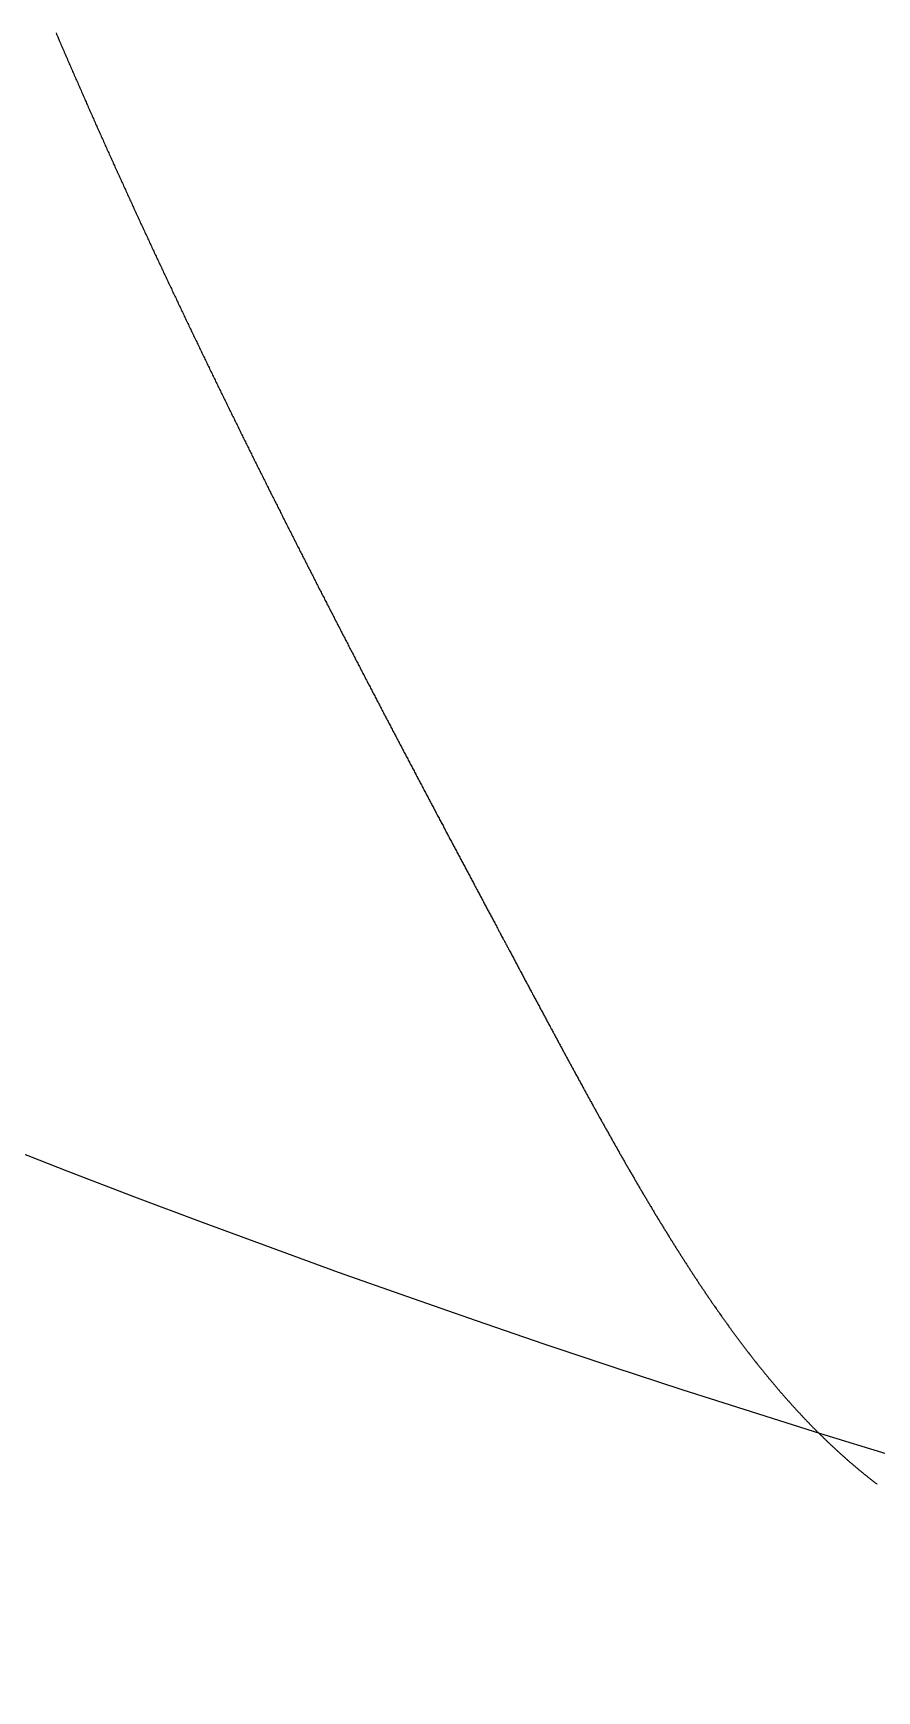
# Model space of a CAD drawing. Header units: millimetres. Extents: x 88 to 97873, y 32 to 55088.
# Drawn here: x 48698.79 to 48699.603, y 5017.852 to 5019.45 of the extents above; entities that cross this region are included whole.
import ezdxf

# ---------------------------------------------------------------- set-up
doc = ezdxf.new("R2010")
doc.units = ezdxf.units.MM
doc.header["$LTSCALE"] = 0.3

msp = doc.modelspace()

# ---------------------------------------------------------------- linework, layer by layer
msp.add_lwpolyline([(48698.8122, 5019.4504), (48698.8127, 5019.4492), (48698.8132, 5019.4479), (48698.8138, 5019.4467), (48698.8143, 5019.4455), (48698.8148, 5019.4442), (48698.8153, 5019.443), (48698.8159, 5019.4418), (48698.8164, 5019.4405), (48698.8169, 5019.4393), (48698.8175, 5019.438), (48698.818, 5019.4368), (48698.8185, 5019.4356), (48698.8191, 5019.4343), (48698.8196, 5019.4331), (48698.8201, 5019.4319), (48698.8207, 5019.4306), (48698.8212, 5019.4294), (48698.8217, 5019.4282), (48698.8222, 5019.4269), (48698.8228, 5019.4257), (48698.8233, 5019.4244), (48698.8238, 5019.4232), (48698.8244, 5019.422), (48698.8249, 5019.4207), (48698.8255, 5019.4195), (48698.826, 5019.4183), (48698.8265, 5019.417), (48698.8271, 5019.4158), (48698.8276, 5019.4146), (48698.8281, 5019.4133), (48698.8287, 5019.4121), (48698.8292, 5019.4109), (48698.8297, 5019.4096), (48698.8303, 5019.4084), (48698.8308, 5019.4072), (48698.8313, 5019.4059), (48698.8319, 5019.4047), (48698.8324, 5019.4035), (48698.833, 5019.4022), (48698.8335, 5019.401), (48698.834, 5019.3998), (48698.8346, 5019.3985), (48698.8351, 5019.3973), (48698.8356, 5019.3961), (48698.8362, 5019.3948), (48698.8367, 5019.3936), (48698.8373, 5019.3924), (48698.8378, 5019.3911), (48698.8383, 5019.3899), (48698.8389, 5019.3887), (48698.8394, 5019.3875), (48698.84, 5019.3862), (48698.8405, 5019.385), (48698.841, 5019.3838), (48698.8416, 5019.3825), (48698.8421, 5019.3813), (48698.8427, 5019.3801), (48698.8432, 5019.3788), (48698.8438, 5019.3776), (48698.8443, 5019.3764), (48698.8448, 5019.3752), (48698.8454, 5019.3739), (48698.8459, 5019.3727), (48698.8465, 5019.3715), (48698.847, 5019.3702), (48698.8476, 5019.369), (48698.8481, 5019.3678), (48698.8486, 5019.3666), (48698.8492, 5019.3653), (48698.8497, 5019.3641), (48698.8503, 5019.3629), (48698.8508, 5019.3616), (48698.8514, 5019.3604), (48698.8519, 5019.3592), (48698.8525, 5019.358), (48698.853, 5019.3567), (48698.8536, 5019.3555), (48698.8541, 5019.3543), (48698.8546, 5019.3531), (48698.8552, 5019.3518), (48698.8557, 5019.3506), (48698.8563, 5019.3494), (48698.8568, 5019.3482), (48698.8574, 5019.3469), (48698.8579, 5019.3457), (48698.8585, 5019.3445), (48698.859, 5019.3433), (48698.8596, 5019.342), (48698.8601, 5019.3408), (48698.8607, 5019.3396), (48698.8612, 5019.3384), (48698.8618, 5019.3371), (48698.8623, 5019.3359), (48698.8629, 5019.3347), (48698.8634, 5019.3335), (48698.864, 5019.3322), (48698.8645, 5019.331), (48698.8651, 5019.3298), (48698.8656, 5019.3286), (48698.8662, 5019.3274), (48698.8667, 5019.3261), (48698.8673, 5019.3249), (48698.8678, 5019.3237), (48698.8684, 5019.3225), (48698.8689, 5019.3213), (48698.8695, 5019.32), (48698.87, 5019.3188), (48698.8706, 5019.3176), (48698.8711, 5019.3164), (48698.8717, 5019.3152), (48698.8722, 5019.3139), (48698.8728, 5019.3127), (48698.8733, 5019.3115), (48698.8739, 5019.3103), (48698.8744, 5019.3091), (48698.875, 5019.3078), (48698.8755, 5019.3066), (48698.8761, 5019.3054), (48698.8767, 5019.3042), (48698.8772, 5019.303), (48698.8778, 5019.3017), (48698.8783, 5019.3005), (48698.8789, 5019.2993), (48698.8794, 5019.2981), (48698.88, 5019.2969), (48698.8805, 5019.2957), (48698.8811, 5019.2944), (48698.8816, 5019.2932), (48698.8822, 5019.292), (48698.8828, 5019.2908), (48698.8833, 5019.2896), (48698.8839, 5019.2884), (48698.8844, 5019.2871), (48698.885, 5019.2859), (48698.8855, 5019.2847), (48698.8861, 5019.2835), (48698.8866, 5019.2823), (48698.8872, 5019.2811), (48698.8878, 5019.2799), (48698.8883, 5019.2787), (48698.8889, 5019.2774), (48698.8894, 5019.2762), (48698.89, 5019.275), (48698.8906, 5019.2738), (48698.8911, 5019.2726), (48698.8917, 5019.2714), (48698.8922, 5019.2702), (48698.8928, 5019.2689), (48698.8933, 5019.2677), (48698.8939, 5019.2665), (48698.8945, 5019.2653), (48698.895, 5019.2641), (48698.8956, 5019.2629), (48698.8961, 5019.2617), (48698.8967, 5019.2605), (48698.8973, 5019.2593), (48698.8978, 5019.2581), (48698.8984, 5019.2568), (48698.8989, 5019.2556), (48698.8995, 5019.2544), (48698.9001, 5019.2532), (48698.9006, 5019.252), (48698.9012, 5019.2508), (48698.9017, 5019.2496), (48698.9023, 5019.2484), (48698.9029, 5019.2472), (48698.9034, 5019.246), (48698.904, 5019.2448), (48698.9045, 5019.2436), (48698.9051, 5019.2423), (48698.9057, 5019.2411), (48698.9062, 5019.2399), (48698.9068, 5019.2387), (48698.9074, 5019.2375), (48698.9079, 5019.2363), (48698.9085, 5019.2351), (48698.909, 5019.2339), (48698.9096, 5019.2327), (48698.9102, 5019.2315), (48698.9107, 5019.2303), (48698.9113, 5019.2291), (48698.9119, 5019.2279), (48698.9124, 5019.2267), (48698.913, 5019.2255), (48698.9136, 5019.2243), (48698.9141, 5019.2231), (48698.9147, 5019.2219), (48698.9152, 5019.2207), (48698.9158, 5019.2195), (48698.9164, 5019.2183), (48698.9169, 5019.2171), (48698.9175, 5019.2159), (48698.9181, 5019.2147), (48698.9186, 5019.2135), (48698.9192, 5019.2123), (48698.9198, 5019.2111), (48698.9203, 5019.2099), (48698.9209, 5019.2087), (48698.9215, 5019.2075), (48698.922, 5019.2063), (48698.9226, 5019.2051), (48698.9232, 5019.2039), (48698.9237, 5019.2027), (48698.9243, 5019.2015), (48698.9248, 5019.2003), (48698.9254, 5019.1991), (48698.926, 5019.1979), (48698.9265, 5019.1967), (48698.9271, 5019.1955), (48698.9277, 5019.1943), (48698.9282, 5019.1931), (48698.9288, 5019.1919), (48698.9294, 5019.1907), (48698.9299, 5019.1895), (48698.9305, 5019.1883), (48698.9311, 5019.1871), (48698.9317, 5019.1859), (48698.9322, 5019.1847), (48698.9328, 5019.1835), (48698.9334, 5019.1823), (48698.9339, 5019.1811), (48698.9345, 5019.1799), (48698.9351, 5019.1787), (48698.9356, 5019.1775), (48698.9362, 5019.1763), (48698.9368, 5019.1752), (48698.9373, 5019.174), (48698.9379, 5019.1728), (48698.9385, 5019.1716), (48698.939, 5019.1704), (48698.9396, 5019.1692), (48698.9402, 5019.168), (48698.9407, 5019.1668), (48698.9413, 5019.1656), (48698.9419, 5019.1644), (48698.9424, 5019.1632), (48698.943, 5019.1621), (48698.9436, 5019.1609), (48698.9442, 5019.1597), (48698.9447, 5019.1585), (48698.9453, 5019.1573), (48698.9459, 5019.1561), (48698.9464, 5019.1549), (48698.947, 5019.1537), (48698.9476, 5019.1525), (48698.9481, 5019.1514), (48698.9487, 5019.1502), (48698.9493, 5019.149), (48698.9499, 5019.1478), (48698.9504, 5019.1466), (48698.951, 5019.1454), (48698.9516, 5019.1442), (48698.9521, 5019.1431), (48698.9527, 5019.1419), (48698.9533, 5019.1407), (48698.9538, 5019.1395), (48698.9544, 5019.1383), (48698.955, 5019.1371), (48698.9556, 5019.1359), (48698.9561, 5019.1348), (48698.9567, 5019.1336), (48698.9573, 5019.1324), (48698.9578, 5019.1312), (48698.9584, 5019.13), (48698.959, 5019.1288), (48698.9596, 5019.1277), (48698.9601, 5019.1265), (48698.9607, 5019.1253), (48698.9613, 5019.1241), (48698.9618, 5019.1229), (48698.9624, 5019.1218), (48698.963, 5019.1206), (48698.9636, 5019.1194), (48698.9641, 5019.1182), (48698.9647, 5019.117), (48698.9653, 5019.1159), (48698.9659, 5019.1147), (48698.9664, 5019.1135), (48698.967, 5019.1123), (48698.9676, 5019.1112), (48698.9681, 5019.11), (48698.9687, 5019.1088), (48698.9693, 5019.1076), (48698.9699, 5019.1064), (48698.9704, 5019.1053), (48698.971, 5019.1041), (48698.9716, 5019.1029), (48698.9722, 5019.1017), (48698.9727, 5019.1006), (48698.9733, 5019.0994), (48698.9739, 5019.0982), (48698.9744, 5019.097), (48698.975, 5019.0959), (48698.9756, 5019.0947), (48698.9762, 5019.0935), (48698.9767, 5019.0924), (48698.9773, 5019.0912), (48698.9779, 5019.09), (48698.9785, 5019.0888), (48698.979, 5019.0877), (48698.9796, 5019.0865), (48698.9802, 5019.0853), (48698.9807, 5019.0841), (48698.9813, 5019.083), (48698.9819, 5019.0818), (48698.9825, 5019.0806), (48698.983, 5019.0795), (48698.9836, 5019.0783), (48698.9842, 5019.0771), (48698.9848, 5019.076), (48698.9853, 5019.0748), (48698.9859, 5019.0736), (48698.9865, 5019.0725), (48698.9871, 5019.0713), (48698.9876, 5019.0701), (48698.9882, 5019.069), (48698.9888, 5019.0678), (48698.9894, 5019.0666), (48698.9899, 5019.0655), (48698.9905, 5019.0643), (48698.9911, 5019.0631), (48698.9917, 5019.062), (48698.9922, 5019.0608), (48698.9928, 5019.0596), (48698.9934, 5019.0585), (48698.994, 5019.0573), (48698.9945, 5019.0561), (48698.9951, 5019.055), (48698.9957, 5019.0538), (48698.9962, 5019.0527), (48698.9968, 5019.0515), (48698.9974, 5019.0503), (48698.998, 5019.0492), (48698.9985, 5019.048), (48698.9991, 5019.0469), (48698.9997, 5019.0457), (48699.0003, 5019.0445), (48699.0008, 5019.0434), (48699.0014, 5019.0422), (48699.002, 5019.0411), (48699.0026, 5019.0399), (48699.0031, 5019.0387), (48699.0037, 5019.0376), (48699.0043, 5019.0364), (48699.0049, 5019.0353), (48699.0054, 5019.0341), (48699.006, 5019.033), (48699.0066, 5019.0318), (48699.0072, 5019.0306), (48699.0077, 5019.0295), (48699.0083, 5019.0283), (48699.0089, 5019.0272), (48699.0095, 5019.026), (48699.01, 5019.0249), (48699.0106, 5019.0237), (48699.0112, 5019.0226), (48699.0118, 5019.0214), (48699.0123, 5019.0203), (48699.0129, 5019.0191), (48699.0135, 5019.018), (48699.0141, 5019.0168), (48699.0146, 5019.0156), (48699.0152, 5019.0145), (48699.0158, 5019.0133), (48699.0164, 5019.0122), (48699.0169, 5019.011), (48699.0175, 5019.0099), (48699.0181, 5019.0087), (48699.0187, 5019.0076), (48699.0192, 5019.0064), (48699.0198, 5019.0053), (48699.0204, 5019.0042), (48699.021, 5019.003), (48699.0215, 5019.0019), (48699.0221, 5019.0007), (48699.0227, 5018.9996), (48699.0233, 5018.9984), (48699.0238, 5018.9973), (48699.0244, 5018.9961), (48699.025, 5018.995), (48699.0256, 5018.9938), (48699.0261, 5018.9927), (48699.0267, 5018.9915), (48699.0273, 5018.9904), (48699.0279, 5018.9893), (48699.0284, 5018.9881), (48699.029, 5018.987), (48699.0296, 5018.9858), (48699.0302, 5018.9847), (48699.0307, 5018.9835), (48699.0313, 5018.9824), (48699.0319, 5018.9813), (48699.0324, 5018.9801), (48699.033, 5018.979), (48699.0336, 5018.9778), (48699.0342, 5018.9767), (48699.0347, 5018.9756), (48699.0353, 5018.9744), (48699.0359, 5018.9733), (48699.0365, 5018.9722), (48699.037, 5018.971), (48699.0376, 5018.9699), (48699.0382, 5018.9687), (48699.0388, 5018.9676), (48699.0393, 5018.9665), (48699.0399, 5018.9653), (48699.0405, 5018.9642), (48699.0411, 5018.9631), (48699.0416, 5018.9619), (48699.0422, 5018.9608), (48699.0428, 5018.9597), (48699.0434, 5018.9585), (48699.0439, 5018.9574), (48699.0445, 5018.9563), (48699.0451, 5018.9551), (48699.0457, 5018.954), (48699.0462, 5018.9529), (48699.0468, 5018.9517), (48699.0474, 5018.9506), (48699.0479, 5018.9495), (48699.0485, 5018.9483), (48699.0491, 5018.9472), (48699.0497, 5018.9461), (48699.0502, 5018.9449), (48699.0508, 5018.9438), (48699.0514, 5018.9427), (48699.052, 5018.9416), (48699.0525, 5018.9404), (48699.0531, 5018.9393), (48699.0537, 5018.9382), (48699.0543, 5018.9371), (48699.0548, 5018.9359), (48699.0554, 5018.9348), (48699.056, 5018.9337), (48699.0565, 5018.9326), (48699.0571, 5018.9314), (48699.0577, 5018.9303), (48699.0583, 5018.9292), (48699.0588, 5018.9281), (48699.0594, 5018.9269), (48699.06, 5018.9258), (48699.0606, 5018.9247), (48699.0611, 5018.9236), (48699.0617, 5018.9224), (48699.0623, 5018.9213), (48699.0628, 5018.9202), (48699.0634, 5018.9191), (48699.064, 5018.918), (48699.0646, 5018.9168), (48699.0651, 5018.9157), (48699.0657, 5018.9146), (48699.0663, 5018.9135), (48699.0668, 5018.9124), (48699.0674, 5018.9113), (48699.068, 5018.9101), (48699.0686, 5018.909), (48699.0691, 5018.9079), (48699.0697, 5018.9068), (48699.0703, 5018.9057), (48699.0708, 5018.9046), (48699.0714, 5018.9034), (48699.072, 5018.9023), (48699.0726, 5018.9012), (48699.0731, 5018.9001), (48699.0737, 5018.899), (48699.0743, 5018.8979), (48699.0748, 5018.8968), (48699.0754, 5018.8956), (48699.076, 5018.8945), (48699.0766, 5018.8934), (48699.0771, 5018.8923), (48699.0777, 5018.8912), (48699.0783, 5018.8901), (48699.0788, 5018.889), (48699.0794, 5018.8879), (48699.08, 5018.8868), (48699.0805, 5018.8857), (48699.0811, 5018.8846), (48699.0817, 5018.8834), (48699.0823, 5018.8823), (48699.0828, 5018.8812), (48699.0834, 5018.8801), (48699.084, 5018.879), (48699.0845, 5018.8779), (48699.0851, 5018.8768), (48699.0857, 5018.8757), (48699.0862, 5018.8746), (48699.0868, 5018.8735), (48699.0874, 5018.8724), (48699.0879, 5018.8713), (48699.0885, 5018.8702), (48699.0891, 5018.8691), (48699.0896, 5018.868), (48699.0902, 5018.8669), (48699.0908, 5018.8658), (48699.0914, 5018.8647), (48699.0919, 5018.8636), (48699.0925, 5018.8625), (48699.0931, 5018.8614), (48699.0936, 5018.8603), (48699.0942, 5018.8592), (48699.0948, 5018.8581), (48699.0953, 5018.857), (48699.0959, 5018.8559), (48699.0965, 5018.8548), (48699.097, 5018.8537), (48699.0976, 5018.8526), (48699.0982, 5018.8515), (48699.0987, 5018.8504), (48699.0993, 5018.8493), (48699.0999, 5018.8482), (48699.1004, 5018.8471), (48699.101, 5018.846), (48699.1016, 5018.8449), (48699.1021, 5018.8438), (48699.1027, 5018.8428), (48699.1033, 5018.8417), (48699.1038, 5018.8406), (48699.1044, 5018.8395), (48699.105, 5018.8384), (48699.1055, 5018.8373), (48699.1061, 5018.8362), (48699.1067, 5018.8351), (48699.1072, 5018.834), (48699.1078, 5018.8329), (48699.1083, 5018.8319), (48699.1089, 5018.8308), (48699.1095, 5018.8297), (48699.11, 5018.8286), (48699.1106, 5018.8275), (48699.1112, 5018.8264), (48699.1117, 5018.8253), (48699.1123, 5018.8243), (48699.1129, 5018.8232), (48699.1134, 5018.8221), (48699.114, 5018.821), (48699.1146, 5018.8199), (48699.1151, 5018.8188), (48699.1157, 5018.8178), (48699.1162, 5018.8167), (48699.1168, 5018.8156), (48699.1174, 5018.8145), (48699.1179, 5018.8134), (48699.1185, 5018.8124), (48699.1191, 5018.8113), (48699.1196, 5018.8102), (48699.1202, 5018.8091), (48699.1207, 5018.808), (48699.1213, 5018.807), (48699.1219, 5018.8059), (48699.1224, 5018.8048), (48699.123, 5018.8037), (48699.1236, 5018.8027), (48699.1241, 5018.8016), (48699.1247, 5018.8005), (48699.1252, 5018.7994), (48699.1258, 5018.7984), (48699.1264, 5018.7973), (48699.1269, 5018.7962), (48699.1275, 5018.7951), (48699.128, 5018.7941), (48699.1286, 5018.793), (48699.1292, 5018.7919), (48699.1297, 5018.7908), (48699.1303, 5018.7898), (48699.1308, 5018.7887), (48699.1314, 5018.7876), (48699.132, 5018.7866), (48699.1325, 5018.7855), (48699.1331, 5018.7844), (48699.1336, 5018.7834), (48699.1342, 5018.7823), (48699.1348, 5018.7812), (48699.1353, 5018.7802), (48699.1359, 5018.7791), (48699.1364, 5018.778), (48699.137, 5018.777), (48699.1375, 5018.7759), (48699.1381, 5018.7748), (48699.1387, 5018.7738), (48699.1392, 5018.7727), (48699.1398, 5018.7717), (48699.1403, 5018.7706), (48699.1409, 5018.7695), (48699.1414, 5018.7685), (48699.142, 5018.7674), (48699.1426, 5018.7663), (48699.1431, 5018.7653), (48699.1437, 5018.7642), (48699.1442, 5018.7632), (48699.1448, 5018.7621), (48699.1453, 5018.7611), (48699.1459, 5018.76), (48699.1464, 5018.7589), (48699.147, 5018.7579), (48699.1476, 5018.7568), (48699.1481, 5018.7558), (48699.1487, 5018.7547), (48699.1492, 5018.7537), (48699.1498, 5018.7526), (48699.1503, 5018.7516), (48699.1509, 5018.7505), (48699.1514, 5018.7494), (48699.152, 5018.7484), (48699.1525, 5018.7473), (48699.1531, 5018.7463), (48699.1537, 5018.7452), (48699.1542, 5018.7442), (48699.1548, 5018.7431), (48699.1553, 5018.7421), (48699.1559, 5018.741), (48699.1564, 5018.74), (48699.157, 5018.7389), (48699.1575, 5018.7379), (48699.1581, 5018.7368), (48699.1586, 5018.7358), (48699.1592, 5018.7348), (48699.1597, 5018.7337), (48699.1603, 5018.7327), (48699.1608, 5018.7316), (48699.1614, 5018.7306), (48699.1619, 5018.7295), (48699.1625, 5018.7285), (48699.163, 5018.7274), (48699.1636, 5018.7264), (48699.1641, 5018.7254), (48699.1647, 5018.7243), (48699.1652, 5018.7233), (48699.1658, 5018.7222), (48699.1663, 5018.7212), (48699.1669, 5018.7202), (48699.1674, 5018.7191), (48699.168, 5018.7181), (48699.1685, 5018.7171), (48699.1691, 5018.716), (48699.1696, 5018.715), (48699.1702, 5018.7139), (48699.1707, 5018.7129), (48699.1712, 5018.7119), (48699.1718, 5018.7108), (48699.1723, 5018.7098), (48699.1729, 5018.7088), (48699.1734, 5018.7077), (48699.174, 5018.7067), (48699.1745, 5018.7057), (48699.1751, 5018.7046), (48699.1756, 5018.7036), (48699.1762, 5018.7026), (48699.1767, 5018.7015), (48699.1773, 5018.7005), (48699.1778, 5018.6995), (48699.1783, 5018.6985), (48699.1789, 5018.6974), (48699.1794, 5018.6964), (48699.18, 5018.6954), (48699.1805, 5018.6943), (48699.1811, 5018.6933), (48699.1816, 5018.6923), (48699.1821, 5018.6913), (48699.1827, 5018.6902), (48699.1832, 5018.6892), (48699.1838, 5018.6882), (48699.1843, 5018.6872), (48699.1849, 5018.6862), (48699.1854, 5018.6851), (48699.1859, 5018.6841), (48699.1865, 5018.6831), (48699.187, 5018.6821), (48699.1876, 5018.681), (48699.1881, 5018.68), (48699.1886, 5018.679), (48699.1892, 5018.678), (48699.1897, 5018.677), (48699.1903, 5018.676), (48699.1908, 5018.6749), (48699.1913, 5018.6739), (48699.1919, 5018.6729), (48699.1924, 5018.6719), (48699.193, 5018.6709), (48699.1935, 5018.6699), (48699.194, 5018.6688), (48699.1946, 5018.6678), (48699.1951, 5018.6668), (48699.1956, 5018.6658), (48699.1962, 5018.6648), (48699.1967, 5018.6638), (48699.1973, 5018.6628), (48699.1978, 5018.6618), (48699.1983, 5018.6608), (48699.1989, 5018.6597), (48699.1994, 5018.6587), (48699.1999, 5018.6577), (48699.2005, 5018.6567), (48699.201, 5018.6557), (48699.2015, 5018.6547), (48699.2021, 5018.6537), (48699.2026, 5018.6527), (48699.2031, 5018.6517), (48699.2037, 5018.6507), (48699.2042, 5018.6497), (48699.2047, 5018.6487), (48699.2053, 5018.6477), (48699.2058, 5018.6467), (48699.2063, 5018.6457), (48699.2069, 5018.6447), (48699.2074, 5018.6437), (48699.2079, 5018.6427), (48699.2085, 5018.6417), (48699.209, 5018.6407), (48699.2095, 5018.6397), (48699.2101, 5018.6387), (48699.2106, 5018.6377), (48699.2111, 5018.6367), (48699.2117, 5018.6357), (48699.2122, 5018.6347), (48699.2127, 5018.6337), (48699.2132, 5018.6327), (48699.2138, 5018.6317), (48699.2143, 5018.6307), (48699.2148, 5018.6297), (48699.2154, 5018.6287), (48699.2159, 5018.6277), (48699.2164, 5018.6267), (48699.2169, 5018.6258), (48699.2175, 5018.6248), (48699.218, 5018.6238), (48699.2185, 5018.6228), (48699.219, 5018.6218), (48699.2196, 5018.6208), (48699.2201, 5018.6198), (48699.2206, 5018.6188), (48699.2211, 5018.6178), (48699.2217, 5018.6169), (48699.2222, 5018.6159), (48699.2227, 5018.6149), (48699.2232, 5018.6139), (48699.2238, 5018.6129), (48699.2243, 5018.6119), (48699.2248, 5018.611), (48699.2253, 5018.61), (48699.2259, 5018.609), (48699.2264, 5018.608), (48699.2269, 5018.607), (48699.2274, 5018.6061), (48699.2279, 5018.6051), (48699.2285, 5018.6041), (48699.229, 5018.6031), (48699.2295, 5018.6021), (48699.23, 5018.6012), (48699.2306, 5018.6002), (48699.2311, 5018.5992), (48699.2316, 5018.5982), (48699.2321, 5018.5973), (48699.2326, 5018.5963), (48699.2332, 5018.5953), (48699.2337, 5018.5943), (48699.2342, 5018.5934), (48699.2347, 5018.5924), (48699.2352, 5018.5914), (48699.2357, 5018.5905), (48699.2363, 5018.5895), (48699.2368, 5018.5885), (48699.2373, 5018.5875), (48699.2378, 5018.5866), (48699.2383, 5018.5856), (48699.2388, 5018.5846), (48699.2394, 5018.5837), (48699.2399, 5018.5827), (48699.2404, 5018.5817), (48699.2409, 5018.5808), (48699.2414, 5018.5798), (48699.2419, 5018.5788), (48699.2424, 5018.5779), (48699.243, 5018.5769), (48699.2435, 5018.576), (48699.244, 5018.575), (48699.2445, 5018.574), (48699.245, 5018.5731), (48699.2455, 5018.5721), (48699.246, 5018.5712), (48699.2465, 5018.5702), (48699.2471, 5018.5692), (48699.2476, 5018.5683), (48699.2481, 5018.5673), (48699.2486, 5018.5664), (48699.2491, 5018.5654), (48699.2496, 5018.5645), (48699.2501, 5018.5635), (48699.2506, 5018.5625), (48699.2511, 5018.5616), (48699.2516, 5018.5606), (48699.2521, 5018.5597), (48699.2527, 5018.5587), (48699.2532, 5018.5578), (48699.2537, 5018.5568), (48699.2542, 5018.5559), (48699.2547, 5018.5549), (48699.2552, 5018.554), (48699.2557, 5018.553), (48699.2562, 5018.5521), (48699.2567, 5018.5511), (48699.2572, 5018.5502), (48699.2577, 5018.5492), (48699.2582, 5018.5483), (48699.2587, 5018.5474), (48699.2592, 5018.5464), (48699.2597, 5018.5455), (48699.2602, 5018.5445), (48699.2607, 5018.5436), (48699.2612, 5018.5426), (48699.2617, 5018.5417), (48699.2622, 5018.5408), (48699.2627, 5018.5398), (48699.2632, 5018.5389), (48699.2637, 5018.5379), (48699.2642, 5018.537), (48699.2647, 5018.5361), (48699.2652, 5018.5351), (48699.2657, 5018.5342), (48699.2662, 5018.5333), (48699.2667, 5018.5323), (48699.2672, 5018.5314), (48699.2677, 5018.5304), (48699.2682, 5018.5295), (48699.2687, 5018.5286), (48699.2692, 5018.5277), (48699.2697, 5018.5267), (48699.2702, 5018.5258), (48699.2707, 5018.5249), (48699.2712, 5018.5239), (48699.2717, 5018.523), (48699.2722, 5018.5221), (48699.2727, 5018.5211), (48699.2732, 5018.5202), (48699.2737, 5018.5193), (48699.2742, 5018.5184), (48699.2747, 5018.5174), (48699.2752, 5018.5165), (48699.2757, 5018.5156), (48699.2762, 5018.5147), (48699.2767, 5018.5137), (48699.2772, 5018.5128), (48699.2777, 5018.5119), (48699.2782, 5018.511), (48699.2786, 5018.51), (48699.2791, 5018.5091), (48699.2796, 5018.5082), (48699.2801, 5018.5073), (48699.2806, 5018.5064), (48699.2811, 5018.5055), (48699.2816, 5018.5045), (48699.2821, 5018.5036), (48699.2826, 5018.5027), (48699.2831, 5018.5018), (48699.2836, 5018.5009), (48699.2841, 5018.5), (48699.2845, 5018.499), (48699.285, 5018.4981), (48699.2855, 5018.4972), (48699.286, 5018.4963), (48699.2865, 5018.4954), (48699.287, 5018.4945), (48699.2875, 5018.4936), (48699.288, 5018.4927), (48699.2885, 5018.4918), (48699.2889, 5018.4908), (48699.2894, 5018.4899), (48699.2899, 5018.489), (48699.2904, 5018.4881), (48699.2909, 5018.4872), (48699.2914, 5018.4863), (48699.2919, 5018.4854), (48699.2923, 5018.4845), (48699.2928, 5018.4836), (48699.2933, 5018.4827), (48699.2938, 5018.4818), (48699.2943, 5018.4809), (48699.2948, 5018.48), (48699.2953, 5018.4791), (48699.2957, 5018.4782), (48699.2962, 5018.4773), (48699.2967, 5018.4764), (48699.2972, 5018.4755), (48699.2977, 5018.4746), (48699.2982, 5018.4737), (48699.2986, 5018.4728), (48699.2991, 5018.4719), (48699.2996, 5018.471), (48699.3001, 5018.4701), (48699.3006, 5018.4692), (48699.3011, 5018.4683), (48699.3015, 5018.4674), (48699.302, 5018.4666), (48699.3025, 5018.4657), (48699.303, 5018.4648), (48699.3035, 5018.4639), (48699.3039, 5018.463), (48699.3044, 5018.4621), (48699.3049, 5018.4612), (48699.3054, 5018.4603), (48699.3059, 5018.4594), (48699.3064, 5018.4586), (48699.3068, 5018.4577), (48699.3073, 5018.4568), (48699.3078, 5018.4559), (48699.3083, 5018.455), (48699.3087, 5018.4541), (48699.3092, 5018.4533), (48699.3097, 5018.4524), (48699.3102, 5018.4515), (48699.3107, 5018.4506), (48699.3111, 5018.4497), (48699.3116, 5018.4489), (48699.3121, 5018.448), (48699.3126, 5018.4471), (48699.313, 5018.4462), (48699.3135, 5018.4453), (48699.314, 5018.4445), (48699.3145, 5018.4436), (48699.315, 5018.4427), (48699.3154, 5018.4418), (48699.3159, 5018.441), (48699.3164, 5018.4401), (48699.3169, 5018.4392), (48699.3173, 5018.4384), (48699.3178, 5018.4375), (48699.3183, 5018.4366), (48699.3188, 5018.4357), (48699.3192, 5018.4349), (48699.3197, 5018.434), (48699.3202, 5018.4331), (48699.3207, 5018.4323), (48699.3211, 5018.4314), (48699.3216, 5018.4305), (48699.3221, 5018.4297), (48699.3226, 5018.4288), (48699.323, 5018.428), (48699.3235, 5018.4271), (48699.324, 5018.4262), (48699.3245, 5018.4254), (48699.3249, 5018.4245), (48699.3254, 5018.4236), (48699.3259, 5018.4228), (48699.3263, 5018.4219), (48699.3268, 5018.4211), (48699.3273, 5018.4202), (48699.3278, 5018.4194), (48699.3282, 5018.4185), (48699.3287, 5018.4176), (48699.3292, 5018.4168), (48699.3297, 5018.4159), (48699.3301, 5018.4151), (48699.3306, 5018.4142), (48699.3311, 5018.4134), (48699.3315, 5018.4125), (48699.332, 5018.4117), (48699.3325, 5018.4108), (48699.333, 5018.41), (48699.3334, 5018.4091), (48699.3339, 5018.4083), (48699.3344, 5018.4074), (48699.3348, 5018.4066), (48699.3353, 5018.4057), (48699.3358, 5018.4049), (48699.3362, 5018.404), (48699.3367, 5018.4032), (48699.3372, 5018.4023), (48699.3377, 5018.4015), (48699.3381, 5018.4007), (48699.3386, 5018.3998), (48699.3391, 5018.399), (48699.3395, 5018.3981), (48699.34, 5018.3973), (48699.3405, 5018.3964), (48699.3409, 5018.3956), (48699.3414, 5018.3948), (48699.3419, 5018.3939), (48699.3423, 5018.3931), (48699.3428, 5018.3923), (48699.3433, 5018.3914), (48699.3437, 5018.3906), (48699.3442, 5018.3898), (48699.3447, 5018.3889), (48699.3451, 5018.3881), (48699.3456, 5018.3873), (48699.3461, 5018.3864), (48699.3465, 5018.3856), (48699.347, 5018.3848), (48699.3475, 5018.3839), (48699.348, 5018.3831), (48699.3484, 5018.3823), (48699.3489, 5018.3814), (48699.3494, 5018.3806), (48699.3498, 5018.3798), (48699.3503, 5018.379), (48699.3508, 5018.3781), (48699.3512, 5018.3773), (48699.3517, 5018.3765), (48699.3522, 5018.3757), (48699.3526, 5018.3748), (48699.3531, 5018.374), (48699.3535, 5018.3732), (48699.354, 5018.3724), (48699.3545, 5018.3716), (48699.3549, 5018.3707), (48699.3554, 5018.3699), (48699.3559, 5018.3691), (48699.3563, 5018.3683), (48699.3568, 5018.3675), (48699.3573, 5018.3667), (48699.3577, 5018.3658), (48699.3582, 5018.365), (48699.3587, 5018.3642), (48699.3591, 5018.3634), (48699.3596, 5018.3626), (48699.3601, 5018.3618), (48699.3605, 5018.361), (48699.361, 5018.3602), (48699.3615, 5018.3593), (48699.3619, 5018.3585), (48699.3624, 5018.3577), (48699.3629, 5018.3569), (48699.3633, 5018.3561), (48699.3638, 5018.3553), (48699.3642, 5018.3545), (48699.3647, 5018.3537), (48699.3652, 5018.3529), (48699.3656, 5018.3521), (48699.3661, 5018.3513), (48699.3666, 5018.3505), (48699.367, 5018.3497), (48699.3675, 5018.3489), (48699.368, 5018.3481), (48699.3684, 5018.3473), (48699.3689, 5018.3465), (48699.3693, 5018.3457), (48699.3698, 5018.3449), (48699.3703, 5018.3441), (48699.3707, 5018.3433), (48699.3712, 5018.3425), (48699.3717, 5018.3417), (48699.3721, 5018.3409), (48699.3726, 5018.3401), (48699.3731, 5018.3393), (48699.3735, 5018.3385), (48699.374, 5018.3377), (48699.3744, 5018.3369), (48699.3749, 5018.3362), (48699.3754, 5018.3354), (48699.3758, 5018.3346), (48699.3763, 5018.3338), (48699.3768, 5018.333), (48699.3772, 5018.3322), (48699.3777, 5018.3314), (48699.3782, 5018.3306), (48699.3786, 5018.3299), (48699.3791, 5018.3291), (48699.3795, 5018.3283), (48699.38, 5018.3275), (48699.3805, 5018.3267), (48699.3809, 5018.326), (48699.3814, 5018.3252), (48699.3819, 5018.3244), (48699.3823, 5018.3236), (48699.3828, 5018.3228), (48699.3832, 5018.3221), (48699.3837, 5018.3213), (48699.3842, 5018.3205), (48699.3846, 5018.3197), (48699.3851, 5018.319), (48699.3856, 5018.3182), (48699.386, 5018.3174), (48699.3865, 5018.3166), (48699.3869, 5018.3159), (48699.3874, 5018.3151), (48699.3879, 5018.3143), (48699.3883, 5018.3135), (48699.3888, 5018.3128), (48699.3893, 5018.312), (48699.3897, 5018.3112), (48699.3902, 5018.3105), (48699.3907, 5018.3097), (48699.3911, 5018.3089), (48699.3916, 5018.3082), (48699.392, 5018.3074), (48699.3925, 5018.3066), (48699.393, 5018.3059), (48699.3934, 5018.3051), (48699.3939, 5018.3044), (48699.3944, 5018.3036), (48699.3948, 5018.3028), (48699.3953, 5018.3021), (48699.3957, 5018.3013), (48699.3962, 5018.3006), (48699.3967, 5018.2998), (48699.3971, 5018.2991), (48699.3976, 5018.2983), (48699.3981, 5018.2975), (48699.3985, 5018.2968), (48699.399, 5018.296), (48699.3994, 5018.2953), (48699.3999, 5018.2945), (48699.4004, 5018.2938), (48699.4008, 5018.293), (48699.4013, 5018.2923), (48699.4018, 5018.2915), (48699.4022, 5018.2908), (48699.4027, 5018.29), (48699.4031, 5018.2893), (48699.4036, 5018.2885), (48699.4041, 5018.2878), (48699.4045, 5018.287), (48699.405, 5018.2863), (48699.4055, 5018.2856), (48699.4059, 5018.2848), (48699.4064, 5018.2841), (48699.4069, 5018.2833), (48699.4073, 5018.2826), (48699.4078, 5018.2818), (48699.4082, 5018.2811), (48699.4087, 5018.2804), (48699.4092, 5018.2796), (48699.4096, 5018.2789), (48699.4101, 5018.2782), (48699.4106, 5018.2774), (48699.411, 5018.2767), (48699.4115, 5018.2759), (48699.412, 5018.2752), (48699.4124, 5018.2745), (48699.4129, 5018.2737), (48699.4134, 5018.273), (48699.4138, 5018.2723), (48699.4143, 5018.2716), (48699.4147, 5018.2708), (48699.4152, 5018.2701), (48699.4157, 5018.2694), (48699.4161, 5018.2686), (48699.4166, 5018.2679), (48699.4171, 5018.2672), (48699.4175, 5018.2665), (48699.418, 5018.2657), (48699.4185, 5018.265), (48699.4189, 5018.2643), (48699.4194, 5018.2636), (48699.4199, 5018.2628), (48699.4203, 5018.2621), (48699.4208, 5018.2614), (48699.4213, 5018.2607), (48699.4217, 5018.26), (48699.4222, 5018.2592), (48699.4227, 5018.2585), (48699.4231, 5018.2578), (48699.4236, 5018.2571), (48699.424, 5018.2564), (48699.4245, 5018.2557), (48699.425, 5018.255), (48699.4254, 5018.2542), (48699.4259, 5018.2535), (48699.4264, 5018.2528), (48699.4268, 5018.2521), (48699.4273, 5018.2514), (48699.4278, 5018.2507), (48699.4282, 5018.25), (48699.4287, 5018.2493), (48699.4292, 5018.2486), (48699.4296, 5018.2479), (48699.4301, 5018.2472), (48699.4306, 5018.2464), (48699.431, 5018.2457), (48699.4315, 5018.245), (48699.432, 5018.2443), (48699.4324, 5018.2436), (48699.4329, 5018.2429), (48699.4334, 5018.2422), (48699.4339, 5018.2415), (48699.4343, 5018.2408), (48699.4348, 5018.2401), (48699.4353, 5018.2394), (48699.4357, 5018.2387), (48699.4362, 5018.238), (48699.4367, 5018.2374), (48699.4371, 5018.2367), (48699.4376, 5018.236), (48699.4381, 5018.2353), (48699.4385, 5018.2346), (48699.439, 5018.2339), (48699.4395, 5018.2332), (48699.4399, 5018.2325), (48699.4404, 5018.2318), (48699.4409, 5018.2311), (48699.4414, 5018.2304), (48699.4418, 5018.2298), (48699.4423, 5018.2291), (48699.4428, 5018.2284), (48699.4432, 5018.2277), (48699.4437, 5018.227), (48699.4442, 5018.2263), (48699.4446, 5018.2256), (48699.4451, 5018.225), (48699.4456, 5018.2243), (48699.4461, 5018.2236), (48699.4465, 5018.2229), (48699.447, 5018.2222), (48699.4475, 5018.2216), (48699.4479, 5018.2209), (48699.4484, 5018.2202), (48699.4489, 5018.2195), (48699.4494, 5018.2189), (48699.4498, 5018.2182), (48699.4503, 5018.2175), (48699.4508, 5018.2168), (48699.4512, 5018.2162), (48699.4517, 5018.2155), (48699.4522, 5018.2148), (48699.4527, 5018.2142), (48699.4531, 5018.2135), (48699.4536, 5018.2128), (48699.4541, 5018.2121), (48699.4546, 5018.2115), (48699.455, 5018.2108), (48699.4555, 5018.2102), (48699.456, 5018.2095), (48699.4565, 5018.2088), (48699.4569, 5018.2082), (48699.4574, 5018.2075), (48699.4579, 5018.2068), (48699.4584, 5018.2062), (48699.4588, 5018.2055), (48699.4593, 5018.2049), (48699.4598, 5018.2042), (48699.4603, 5018.2035), (48699.4607, 5018.2029), (48699.4612, 5018.2022), (48699.4617, 5018.2016), (48699.4622, 5018.2009), (48699.4626, 5018.2003), (48699.4631, 5018.1996), (48699.4636, 5018.199), (48699.4641, 5018.1983), (48699.4645, 5018.1977), (48699.465, 5018.197), (48699.4655, 5018.1964), (48699.466, 5018.1957), (48699.4665, 5018.1951), (48699.4669, 5018.1944), (48699.4674, 5018.1938), (48699.4679, 5018.1931), (48699.4684, 5018.1925), (48699.4688, 5018.1918), (48699.4693, 5018.1912), (48699.4698, 5018.1905), (48699.4703, 5018.1899), (48699.4708, 5018.1893), (48699.4712, 5018.1886), (48699.4717, 5018.188), (48699.4722, 5018.1873), (48699.4727, 5018.1867), (48699.4732, 5018.1861), (48699.4736, 5018.1854), (48699.4741, 5018.1848), (48699.4746, 5018.1842), (48699.4751, 5018.1835), (48699.4756, 5018.1829), (48699.476, 5018.1823), (48699.4765, 5018.1816), (48699.477, 5018.181), (48699.4775, 5018.1804), (48699.478, 5018.1797), (48699.4785, 5018.1791), (48699.4789, 5018.1785), (48699.4794, 5018.1779), (48699.4799, 5018.1772), (48699.4804, 5018.1766), (48699.4809, 5018.176), (48699.4814, 5018.1754), (48699.4818, 5018.1747), (48699.4823, 5018.1741), (48699.4828, 5018.1735), (48699.4833, 5018.1729), (48699.4838, 5018.1722), (48699.4843, 5018.1716), (48699.4848, 5018.171), (48699.4852, 5018.1704), (48699.4857, 5018.1698), (48699.4862, 5018.1692), (48699.4867, 5018.1685), (48699.4872, 5018.1679), (48699.4877, 5018.1673), (48699.4882, 5018.1667), (48699.4886, 5018.1661), (48699.4891, 5018.1655), (48699.4896, 5018.1649), (48699.4901, 5018.1643), (48699.4906, 5018.1636), (48699.4911, 5018.163), (48699.4916, 5018.1624), (48699.4921, 5018.1618), (48699.4926, 5018.1612), (48699.493, 5018.1606), (48699.4935, 5018.16), (48699.494, 5018.1594), (48699.4945, 5018.1588), (48699.495, 5018.1582), (48699.4955, 5018.1576), (48699.496, 5018.157), (48699.4965, 5018.1564), (48699.497, 5018.1558), (48699.4975, 5018.1552), (48699.498, 5018.1546), (48699.4984, 5018.154), (48699.4989, 5018.1534), (48699.4994, 5018.1528), (48699.4999, 5018.1522), (48699.5004, 5018.1516), (48699.5009, 5018.151), (48699.5014, 5018.1504), (48699.5019, 5018.1498), (48699.5024, 5018.1493), (48699.5029, 5018.1487), (48699.5034, 5018.1481), (48699.5039, 5018.1475), (48699.5044, 5018.1469), (48699.5049, 5018.1463), (48699.5054, 5018.1457), (48699.5059, 5018.1451), (48699.5064, 5018.1446), (48699.5069, 5018.144), (48699.5073, 5018.1434), (48699.5078, 5018.1428), (48699.5083, 5018.1422), (48699.5088, 5018.1417), (48699.5093, 5018.1411), (48699.5098, 5018.1405), (48699.5103, 5018.1399), (48699.5108, 5018.1393), (48699.5113, 5018.1388), (48699.5118, 5018.1382), (48699.5123, 5018.1376), (48699.5128, 5018.137), (48699.5133, 5018.1365), (48699.5138, 5018.1359), (48699.5143, 5018.1353), (48699.5148, 5018.1348), (48699.5153, 5018.1342), (48699.5158, 5018.1336), (48699.5163, 5018.1331), (48699.5168, 5018.1325), (48699.5173, 5018.1319), (48699.5179, 5018.1314), (48699.5184, 5018.1308), (48699.5189, 5018.1302), (48699.5194, 5018.1297), (48699.5199, 5018.1291), (48699.5204, 5018.1285), (48699.5209, 5018.128), (48699.5214, 5018.1274), (48699.5219, 5018.1269), (48699.5224, 5018.1263), (48699.5229, 5018.1257), (48699.5234, 5018.1252), (48699.5239, 5018.1246), (48699.5244, 5018.1241), (48699.5249, 5018.1235), (48699.5254, 5018.123), (48699.5259, 5018.1224), (48699.5264, 5018.1219), (48699.527, 5018.1213), (48699.5275, 5018.1208), (48699.528, 5018.1202), (48699.5285, 5018.1197), (48699.529, 5018.1191), (48699.5295, 5018.1186), (48699.53, 5018.118), (48699.5305, 5018.1175), (48699.531, 5018.1169), (48699.5315, 5018.1164), (48699.5321, 5018.1158), (48699.5326, 5018.1153), (48699.5331, 5018.1148), (48699.5336, 5018.1142), (48699.5341, 5018.1137), (48699.5346, 5018.1131), (48699.5351, 5018.1126), (48699.5357, 5018.1121), (48699.5362, 5018.1115), (48699.5367, 5018.111), (48699.5372, 5018.1105), (48699.5377, 5018.1099), (48699.5382, 5018.1094), (48699.5387, 5018.1089), (48699.5393, 5018.1083), (48699.5398, 5018.1078), (48699.5403, 5018.1073), (48699.5408, 5018.1067), (48699.5413, 5018.1062), (48699.5418, 5018.1057), (48699.5424, 5018.1052), (48699.5429, 5018.1046), (48699.5434, 5018.1041), (48699.5439, 5018.1036), (48699.5444, 5018.1031), (48699.545, 5018.1025), (48699.5455, 5018.102), (48699.546, 5018.1015), (48699.5465, 5018.101), (48699.547, 5018.1005), (48699.5476, 5018.0999), (48699.5481, 5018.0994), (48699.5486, 5018.0989), (48699.5491, 5018.0984), (48699.5497, 5018.0979), (48699.5502, 5018.0974), (48699.5507, 5018.0969), (48699.5512, 5018.0963), (48699.5518, 5018.0958), (48699.5523, 5018.0953), (48699.5528, 5018.0948), (48699.5533, 5018.0943), (48699.5539, 5018.0938), (48699.5544, 5018.0933), (48699.5549, 5018.0928), (48699.5554, 5018.0923), (48699.556, 5018.0918), (48699.5565, 5018.0913), (48699.557, 5018.0908), (48699.5576, 5018.0903), (48699.5581, 5018.0898), (48699.5586, 5018.0893), (48699.5592, 5018.0888), (48699.5597, 5018.0883), (48699.5602, 5018.0878), (48699.5607, 5018.0873), (48699.5613, 5018.0868), (48699.5618, 5018.0863), (48699.5623, 5018.0858), (48699.5629, 5018.0853), (48699.5634, 5018.0848), (48699.5639, 5018.0843), (48699.5645, 5018.0838), (48699.565, 5018.0833), (48699.5655, 5018.0828), (48699.5661, 5018.0823), (48699.5666, 5018.0819), (48699.5672, 5018.0814), (48699.5677, 5018.0809), (48699.5682, 5018.0804), (48699.5688, 5018.0799), (48699.5693, 5018.0794), (48699.5698, 5018.0789), (48699.5704, 5018.0785), (48699.5709, 5018.078), (48699.5715, 5018.0775), (48699.572, 5018.077), (48699.5725, 5018.0765), (48699.5731, 5018.0761), (48699.5736, 5018.0756), (48699.5742, 5018.0751), (48699.5747, 5018.0746), (48699.5752, 5018.0742), (48699.5758, 5018.0737), (48699.5763, 5018.0732), (48699.5769, 5018.0727), (48699.5774, 5018.0723), (48699.578, 5018.0718), (48699.5785, 5018.0713), (48699.5791, 5018.0709), (48699.5796, 5018.0704), (48699.5801, 5018.0699), (48699.5807, 5018.0695), (48699.5812, 5018.069), (48699.5818, 5018.0685), (48699.5823, 5018.0681), (48699.5829, 5018.0676), (48699.5834, 5018.0671), (48699.584, 5018.0667), (48699.5845, 5018.0662), (48699.5851, 5018.0658), (48699.5856, 5018.0653), (48699.5862, 5018.0648), (48699.5867, 5018.0644), (48699.5873, 5018.0639), (48699.5878, 5018.0635), (48699.5884, 5018.063), (48699.5889, 5018.0626), (48699.5895, 5018.0621), (48699.5901, 5018.0617), (48699.5906, 5018.0612), (48699.5912, 5018.0608), (48699.5917, 5018.0603), (48699.5923, 5018.0599), (48699.5928, 5018.0594), (48699.5934, 5018.059), (48699.5939, 5018.0585), (48699.5945, 5018.0581), (48699.5951, 5018.0576), (48699.5956, 5018.0572), (48699.5962, 5018.0568), (48699.5967, 5018.0563), (48699.5973, 5018.0559), (48699.5979, 5018.0554), (48699.5984, 5018.055), (48699.599, 5018.0546), (48699.5995, 5018.0541), (48699.6001, 5018.0537), (48699.6007, 5018.0533), (48699.6012, 5018.0528), (48699.6018, 5018.0524), (48699.6024, 5018.052), (48699.6029, 5018.0515)])
for radius in [18.5479, 14.363, 11.4141]:
    msp.add_circle((48702.9432, 5029.0009), radius)

doc.saveas('drawing.dxf')
